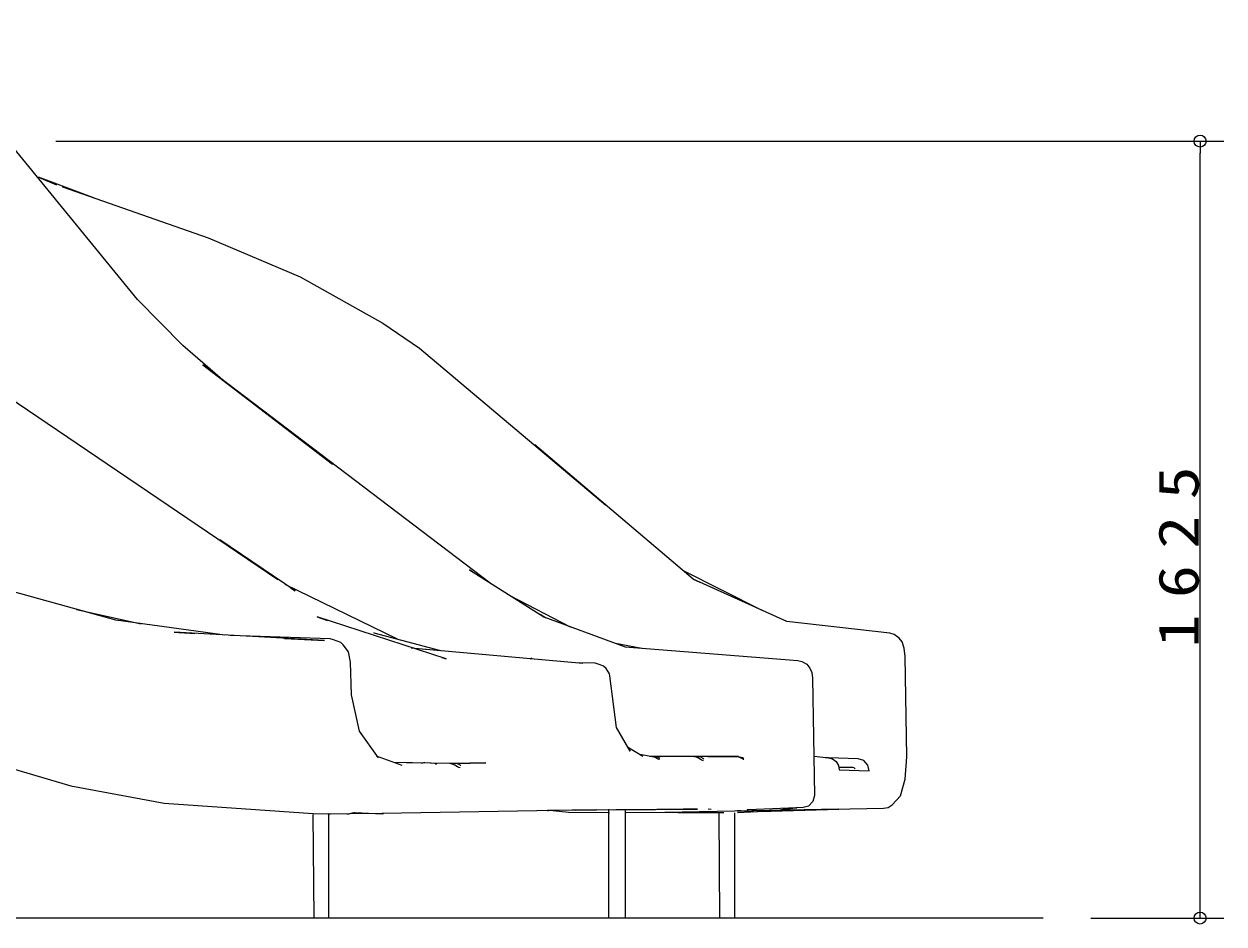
# Model space of a CAD drawing. Units: millimetres on the paper. Extents: x 0 to 420, y -594 to 297.
# Drawn here: x 174.2 to 224.4, y -181.9 to -144.2 of the extents above; entities that cross this region are included whole.
import ezdxf

# ---------------------------------------------------------------- set-up
doc = ezdxf.new("R2010")
doc.units = ezdxf.units.MM
for name, color, linetype, lineweight in [('0_2', 7, 'Continuous', 13), ('2D_DIMENSION', 7, 'Continuous', 13), ('3D_GLINE', 7, 'Continuous', 13)]:
    doc.layers.add(name, color=color, linetype=linetype, lineweight=lineweight)
doc.styles.add('ＭＳ ゴシック', font='')
doc.styles.get('ＭＳ ゴシック').set_extended_font_data('MS Gothic')

msp = doc.modelspace()

# ---------------------------------------------------------------- linework, layer by layer
at = {"layer": '0_2'}
for p, q in [((178.988, -155.749), (169.578, -144.227)), ((223.385, -149.126), (223.385, -149.626)), ((174.849, -150.636), (175.609, -150.947)), ((177.19, -151.507), (174.849, -150.636)), ((175.609, -150.947), (175.434, -150.88)), ((175.847, -151.033), (181.934, -153.162)), ((176.34, -151.212), (175.847, -151.033)), ((181.934, -153.162), (185.779, -154.797)), ((185.779, -154.797), (189.234, -156.743)), ((180.885, -157.668), (178.988, -155.749)), ((189.234, -156.743), (190.77, -157.786)), ((169.671, -157.158), (184.854, -167.451)), ((182.655, -159.199), (180.885, -157.668)), ((190.77, -157.786), (198.56, -164.352)), ((181.723, -158.484), (187.139, -162.637)), ((183.913, -160.164), (181.723, -158.484)), ((181.723, -158.484), (181.991, -158.694)), ((193.719, -167.602), (181.723, -158.484)), ((195.584, -161.825), (196.207, -162.358)), ((202.205, -167.439), (195.584, -161.825)), ((187.139, -162.637), (186.459, -162.115)), ((182.424, -165.801), (183.886, -166.796)), ((185.571, -167.933), (182.424, -165.801)), ((192.86, -167.05), (195.967, -169.021)), ((192.984, -167.134), (192.86, -167.05)), ((201.753, -167.059), (205.047, -168.728)), ((202.175, -167.415), (202.206, -167.439)), ((206.114, -169.204), (202.205, -167.439)), ((202.206, -167.439), (202.477, -167.566)), ((178.08, -169.154), (173.465, -167.878)), ((189.854, -169.952), (185.163, -167.664)), ((185.333, -167.767), (185.409, -167.769)), ((185.383, -167.809), (185.571, -167.933)), ((194.54, -168.118), (197.071, -169.43)), ((176.443, -168.705), (179.145, -169.305)), ((195.967, -169.021), (195.807, -168.923)), ((178.08, -169.154), (177.934, -169.118)), ((182.634, -169.784), (178.08, -169.154)), ((178.153, -169.168), (178.08, -169.154)), ((186.498, -169.021), (186.925, -169.163)), ((191.882, -170.774), (186.498, -169.021)), ((195.967, -169.021), (199.36, -170.265)), ((196.036, -169.051), (195.967, -169.021)), ((210.425, -169.704), (206.114, -169.204)), ((180.522, -169.655), (181.389, -169.708)), ((186.803, -170.011), (180.522, -169.655)), ((180.715, -169.664), (180.788, -169.678)), ((187.036, -169.934), (182.858, -169.792)), ((185.128, -169.92), (186.803, -170.011)), ((187.176, -169.973), (187.036, -169.934)), ((187.481, -170.087), (187.176, -169.973)), ((188.856, -169.69), (191.643, -170.425)), ((188.891, -169.702), (188.856, -169.69)), ((210.606, -169.748), (210.425, -169.704)), ((210.758, -169.859), (210.606, -169.748)), ((210.808, -169.902), (210.758, -169.859)), ((210.943, -170.063), (210.808, -169.902)), ((187.577, -170.18), (187.481, -170.087)), ((187.798, -170.482), (187.577, -170.18)), ((190.42, -170.31), (197.6, -170.947)), ((190.494, -170.326), (190.42, -170.31)), ((190.532, -170.331), (190.494, -170.326)), ((190.888, -170.348), (191.148, -170.379)), ((198.957, -170.117), (200.064, -170.327)), ((199.36, -170.265), (206.574, -170.842)), ((199.36, -170.265), (199.434, -170.277)), ((211.025, -170.323), (210.943, -170.063)), ((211.058, -170.676), (211.025, -170.323)), ((187.889, -170.911), (187.798, -170.482)), ((187.931, -172.273), (187.889, -170.911)), ((191.703, -170.72), (191.882, -170.774)), ((195.389, -170.771), (195.476, -170.728)), ((198.111, -170.947), (197.4, -170.936)), ((197.6, -170.947), (197.525, -170.946)), ((198.319, -171.016), (198.111, -170.947)), ((206.574, -170.842), (206.75, -170.881)), ((206.75, -170.881), (206.959, -170.999)), ((211.13, -174.875), (211.058, -170.676)), ((198.465, -171.076), (198.319, -171.016)), ((198.576, -171.171), (198.465, -171.076)), ((198.704, -171.392), (198.576, -171.171)), ((198.719, -171.478), (198.704, -171.392)), ((199.001, -173.648), (198.719, -171.478)), ((206.959, -170.999), (207.083, -171.162)), ((207.083, -171.162), (207.164, -171.338)), ((207.164, -171.338), (207.197, -171.579)), ((207.197, -171.579), (207.273, -176.487)), ((188.257, -173.792), (187.931, -172.273)), ((189.064, -174.913), (188.257, -173.792)), ((199.575, -174.633), (199.001, -173.648)), ((200.098, -174.853), (199.466, -174.47)), ((172.343, -174.944), (176.2, -176.08)), ((188.966, -174.82), (190.026, -175.218)), ((199.531, -174.568), (199.575, -174.633)), ((200.437, -174.85), (199.977, -174.768)), ((202.196, -174.851), (200.387, -174.852)), ((200.615, -174.891), (200.437, -174.85)), ((200.749, -174.894), (200.575, -174.851)), ((200.749, -174.961), (200.615, -174.891)), ((200.808, -174.943), (200.749, -174.894)), ((200.789, -174.977), (200.749, -174.961)), ((200.799, -174.978), (200.789, -174.977)), ((203.969, -174.851), (201.676, -174.854)), ((202.314, -174.869), (202.196, -174.851)), ((202.24, -174.852), (202.391, -174.851)), ((202.43, -174.923), (202.314, -174.869)), ((202.391, -174.851), (202.508, -174.869)), ((202.544, -174.999), (202.43, -174.923)), ((202.508, -174.869), (202.61, -174.922)), ((202.61, -174.922), (202.647, -174.959)), ((202.821, -174.854), (202.783, -174.854)), ((202.821, -174.854), (204.091, -174.851)), ((202.825, -174.854), (202.821, -174.854)), ((204.099, -174.851), (202.825, -174.854)), ((203.31, -174.847), (203.464, -174.855)), ((204.152, -174.894), (203.969, -174.851)), ((204.091, -174.851), (204.267, -174.894)), ((204.288, -174.967), (204.152, -174.894)), ((204.267, -174.894), (204.327, -174.944)), ((204.307, -174.975), (204.288, -174.967)), ((204.323, -174.978), (204.307, -174.975)), ((207.261, -174.841), (207.856, -174.909)), ((207.856, -174.909), (207.668, -174.892)), ((207.856, -174.91), (208.03, -174.954)), ((209.099, -174.952), (207.856, -174.91)), ((208.03, -174.954), (208.176, -175.065)), ((209.331, -175.025), (209.099, -174.952)), ((211.069, -175.809), (211.13, -174.875)), ((192.021, -175.146), (189.713, -175.109)), ((192.209, -175.142), (190.233, -175.117)), ((190.857, -175.129), (191.003, -175.092)), ((191.412, -175.134), (191.476, -175.174)), ((192.136, -175.17), (192.021, -175.146)), ((192.249, -175.223), (192.136, -175.17)), ((193.539, -175.121), (192.209, -175.142)), ((192.354, -175.157), (192.209, -175.142)), ((192.238, -175.142), (193.539, -175.121)), ((192.364, -175.292), (192.249, -175.223)), ((192.457, -175.208), (192.354, -175.157)), ((192.419, -175.318), (192.364, -175.292)), ((192.468, -175.329), (192.419, -175.318)), ((192.494, -175.244), (192.457, -175.208)), ((202.596, -175.029), (202.544, -174.999)), ((202.639, -175.041), (202.596, -175.029)), ((208.176, -175.065), (208.273, -175.227)), ((208.273, -175.227), (208.306, -175.418)), ((208.306, -175.418), (209.559, -175.46)), ((208.881, -175.318), (208.326, -175.318)), ((208.932, -175.331), (208.881, -175.318)), ((208.969, -175.368), (208.932, -175.331)), ((209.499, -175.211), (209.331, -175.025)), ((209.559, -175.46), (209.499, -175.211)), ((210.874, -176.503), (211.069, -175.809)), ((176.2, -176.08), (180.1, -176.808)), ((207.273, -176.487), (207.205, -176.741)), ((180.1, -176.808), (186.329, -177.244)), ((206.801, -176.994), (206.494, -176.999)), ((207.019, -176.928), (206.801, -176.994)), ((207.205, -176.741), (207.019, -176.928)), ((210.161, -177.022), (210.352, -176.989)), ((210.352, -176.989), (210.515, -176.88)), ((210.515, -176.88), (210.874, -176.503)), ((186.316, -177.279), (186.353, -181.609)), ((186.329, -177.244), (186.936, -177.259)), ((186.936, -177.259), (186.982, -177.247)), ((186.936, -177.259), (186.939, -177.258)), ((186.963, -177.259), (187.01, -177.257)), ((186.973, -177.257), (186.963, -177.259)), ((187.729, -177.267), (186.973, -177.257)), ((186.987, -181.609), (186.987, -177.241)), ((187.01, -177.257), (187.047, -177.256)), ((187.799, -177.26), (187.729, -177.267)), ((187.893, -177.235), (187.799, -177.26)), ((187.893, -177.235), (187.969, -177.21)), ((189.224, -177.25), (187.893, -177.235)), ((187.969, -177.21), (188.033, -177.193)), ((188.033, -177.193), (188.07, -177.191)), ((188.07, -177.191), (189.226, -177.251)), ((198.095, -177.087), (189.215, -177.239)), ((189.215, -177.239), (189.253, -177.25)), ((189.251, -177.251), (189.224, -177.25)), ((189.253, -177.25), (189.251, -177.251)), ((198.159, -177.086), (196.118, -177.118)), ((196.118, -177.118), (196.162, -177.106)), ((196.118, -177.118), (196.121, -177.118)), ((196.344, -177.115), (196.994, -177.182)), ((196.994, -177.182), (198.707, -177.191)), ((202.388, -177.05), (197.268, -177.098)), ((197.268, -177.098), (198.095, -177.087)), ((198.058, -177.087), (198.159, -177.086)), ((198.686, -181.609), (198.686, -177.054)), ((198.875, -177.079), (202.388, -177.05)), ((199.357, -177.054), (199.357, -181.609)), ((203.487, -177.213), (199.379, -177.194)), ((199.438, -177.074), (202.387, -177.05)), ((208.293, -177.059), (201.024, -177.197)), ((201.584, -177.2), (203.487, -177.213)), ((202.387, -177.05), (201.785, -177.052)), ((202.838, -177.045), (202.951, -177.051)), ((203.272, -177.242), (203.307, -181.609)), ((203.942, -181.609), (203.942, -177.204)), ((204.04, -177.109), (204.19, -177.117)), ((204.064, -177.194), (205.949, -177.1)), ((204.615, -177.169), (204.064, -177.194)), ((204.458, -177.094), (204.503, -177.081)), ((204.468, -177.091), (204.458, -177.094)), ((204.507, -177.088), (204.468, -177.091)), ((206.521, -177.006), (204.507, -177.088)), ((204.615, -177.169), (204.72, -177.141)), ((204.68, -177.141), (204.615, -177.169)), ((204.72, -177.141), (204.688, -177.166)), ((204.688, -177.166), (204.892, -177.156)), ((204.892, -177.156), (205.949, -177.1)), ((205.949, -177.1), (204.957, -177.146)), ((204.957, -177.146), (204.978, -177.15)), ((204.978, -177.15), (208.293, -177.059)), ((205.838, -177.095), (206.081, -177.014)), ((205.9, -177.079), (205.838, -177.095)), ((206.489, -177.021), (205.9, -177.079)), ((205.949, -177.1), (210.161, -177.022)), ((206.494, -176.999), (206.543, -177.007)), ((206.543, -177.007), (206.521, -177.006)), ((223.385, -181.609), (223.385, -181.109))]:
    msp.add_line(p, q, dxfattribs=at)
for centre in [(223.385, -149.126), (223.385, -181.609)]:
    msp.add_circle(centre, 0.25, dxfattribs=at)
at = {"layer": '2D_DIMENSION'}
for p, q in [((175.579, -149.126), (224.385, -149.126)), ((223.385, -181.109), (223.385, -149.626)), ((218.826, -181.609), (224.385, -181.609))]:
    msp.add_line(p, q, dxfattribs=at)
at = {"layer": '3D_GLINE'}
msp.add_line((216.826, -181.609), (75.911, -181.609), dxfattribs=at)

# ---------------------------------------------------------------- texts
at = {"layer": '2D_DIMENSION', "insert": (223.352, -170.296), "char_height": 1.686, "attachment_point": 7, "rotation": 90, "style": 'ＭＳ ゴシック'}
msp.add_mtext('\\T1.5;\\W1.2;1625', dxfattribs=at)

doc.saveas('drawing.dxf')
